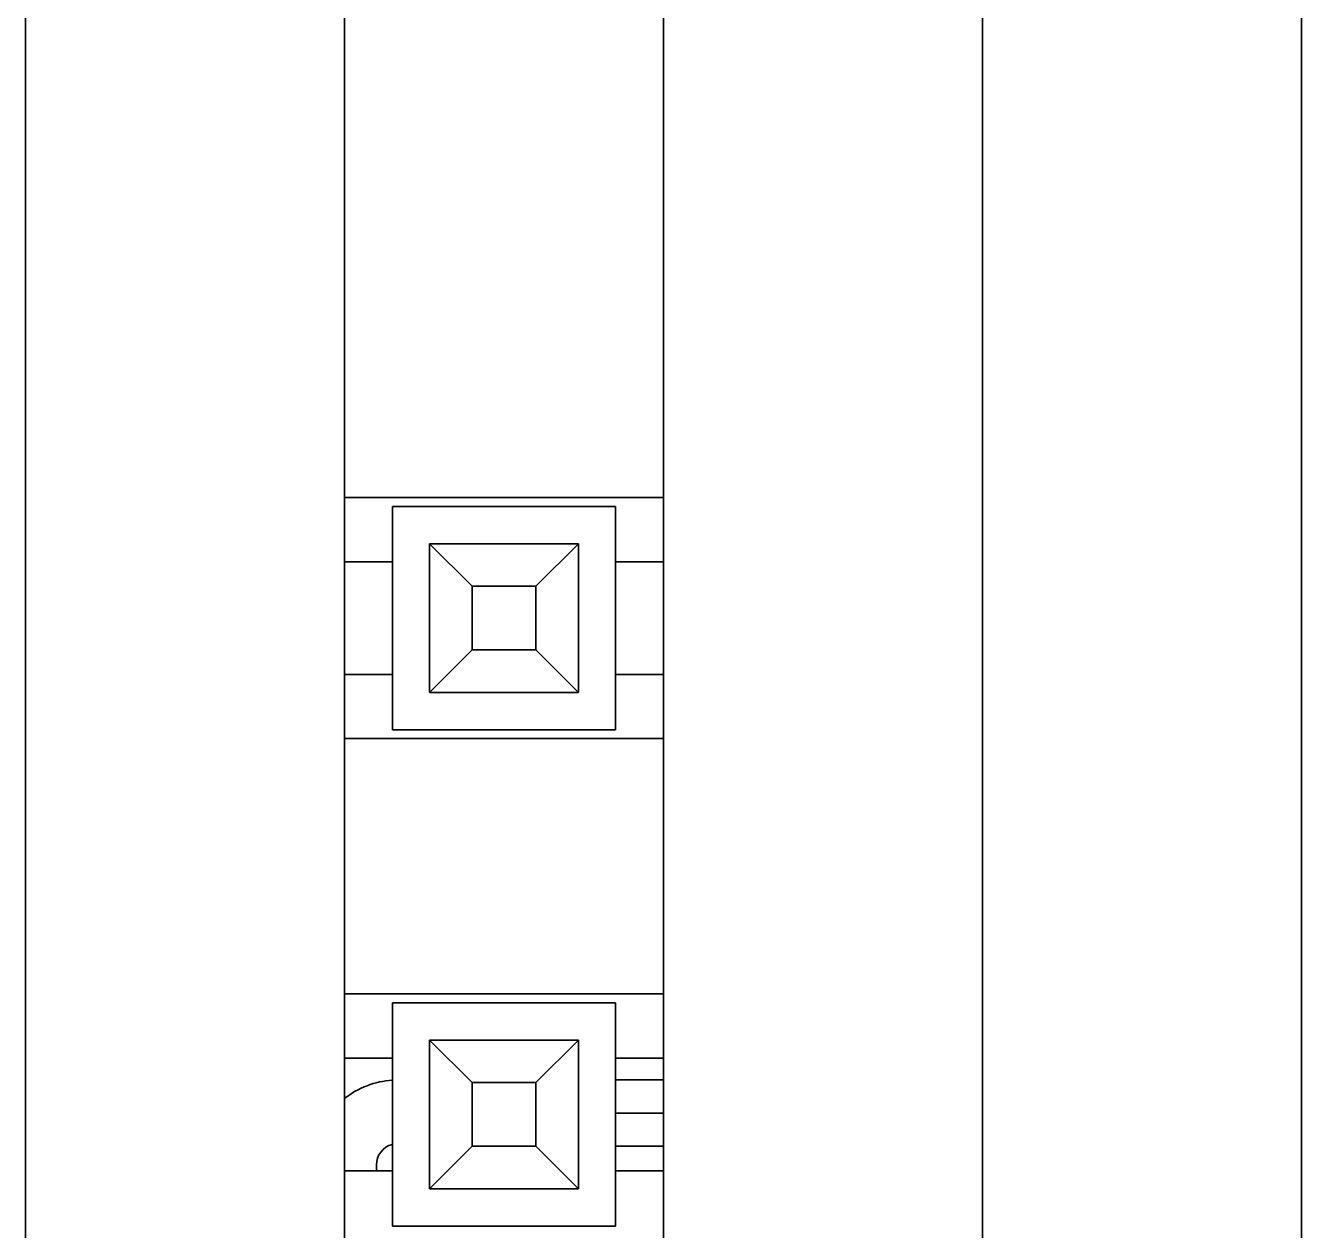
# Model space of a CAD drawing. Extents: x 291 to 834, y 188 to 661.
# Drawn here: x 420.7 to 432.7, y 467.53 to 478.86 of the extents above; entities that cross this region are included whole.
import ezdxf

# ---------------------------------------------------------------- set-up
doc = ezdxf.new("R2010")
doc.units = 0

msp = doc.modelspace()

# ---------------------------------------------------------------- linework, layer by layer
at = {"color": 7, "lineweight": 35}
for p, q in [((420.702, 485.2), (420.702, 428.82)), ((423.702, 485.2), (423.702, 428.82)), ((426.702, 485.2), (426.702, 428.82)), ((429.702, 485.2), (429.702, 428.82)), ((429.702, 485.2), (429.702, 428.82)), ((432.702, 485.2), (432.702, 428.82)), ((432.702, 431.473), (432.702, 482.547))]:
    msp.add_line(p, q, dxfattribs=at)
at = {"color": 7, "lineweight": 35, "ltscale": 0.269381}
for p, q in [((423.702, 485.2), (423.702, 474.424)), ((426.702, 485.2), (426.702, 474.424))]:
    msp.add_line(p, q, dxfattribs=at)
at = {"color": 7, "lineweight": 35, "ltscale": 0.015132}
msp.add_line((423.702, 473.819), (423.702, 474.424), dxfattribs=at)
at = {"color": 7, "lineweight": 35, "ltscale": 0.075}
for p, q in [((423.702, 474.424), (426.702, 474.424)), ((423.702, 472.156), (426.702, 472.156)), ((423.702, 469.756), (426.702, 469.756))]:
    msp.add_line(p, q, dxfattribs=at)
at = {"color": 7, "lineweight": 35, "ltscale": 0.052499}
for p, q in [((424.152, 474.34), (424.152, 472.24)), ((426.252, 472.24), (426.252, 474.34))]:
    msp.add_line(p, q, dxfattribs=at)
at = {"color": 7, "lineweight": 35, "ltscale": 0.0525}
for p, q in [((424.152, 474.34), (426.252, 474.34)), ((426.252, 472.24), (424.152, 472.24)), ((426.252, 469.671), (424.152, 469.671)), ((424.152, 467.571), (424.152, 469.671)), ((426.252, 469.671), (426.252, 467.571)), ((424.152, 467.571), (426.252, 467.571))]:
    msp.add_line(p, q, dxfattribs=at)
at = {"color": 7, "lineweight": 35, "ltscale": 0.035}
for p, q in [((425.902, 473.99), (424.502, 473.99)), ((424.502, 472.59), (425.902, 472.59)), ((424.502, 469.321), (425.902, 469.321)), ((424.502, 469.321), (424.502, 467.921)), ((425.902, 467.921), (425.902, 469.321)), ((425.902, 467.921), (424.502, 467.921))]:
    msp.add_line(p, q, dxfattribs=at)
at = {"color": 7, "lineweight": 35, "ltscale": 0.035001}
for p, q in [((424.502, 472.59), (424.502, 473.99)), ((425.902, 473.99), (425.902, 472.59))]:
    msp.add_line(p, q, dxfattribs=at)
at = {"color": 7, "lineweight": 35, "ltscale": 0.014142}
for p, q in [((424.502, 473.99), (424.902, 473.59)), ((425.902, 473.99), (425.502, 473.59)), ((424.502, 472.59), (424.902, 472.99)), ((425.902, 472.59), (425.502, 472.99)), ((424.502, 469.321), (424.902, 468.921)), ((425.902, 469.321), (425.502, 468.921)), ((424.502, 467.921), (424.902, 468.321)), ((425.902, 467.921), (425.502, 468.321))]:
    msp.add_line(p, q, dxfattribs=at)
at = {"color": 7, "lineweight": 35, "ltscale": 0.01125}
for p, q in [((423.702, 473.819), (424.152, 473.819)), ((426.252, 473.819), (426.702, 473.819)), ((423.702, 472.761), (424.152, 472.761)), ((426.252, 472.761), (426.702, 472.761)), ((423.702, 469.151), (424.152, 469.151)), ((426.252, 469.151), (426.702, 469.151)), ((426.252, 468.945), (426.702, 468.945)), ((426.702, 468.633), (426.252, 468.633)), ((426.702, 468.321), (426.252, 468.321)), ((423.702, 468.092), (424.152, 468.092)), ((426.252, 468.092), (426.702, 468.092))]:
    msp.add_line(p, q, dxfattribs=at)
at = {"color": 7, "lineweight": 35, "ltscale": 0.026458}
msp.add_line((423.702, 472.761), (423.702, 473.819), dxfattribs=at)
at = {"color": 7, "lineweight": 35, "ltscale": 0.014999}
for p, q in [((424.902, 472.99), (424.902, 473.59)), ((425.502, 473.59), (425.502, 472.99))]:
    msp.add_line(p, q, dxfattribs=at)
at = {"color": 7, "lineweight": 35, "ltscale": 0.015}
for p, q in [((425.502, 473.59), (424.902, 473.59)), ((424.902, 472.99), (425.502, 472.99)), ((424.902, 468.921), (424.902, 468.321)), ((424.902, 468.921), (425.502, 468.921)), ((425.502, 468.321), (425.502, 468.921)), ((425.502, 468.321), (424.902, 468.321))]:
    msp.add_line(p, q, dxfattribs=at)
at = {"color": 7, "lineweight": 35, "ltscale": 0.015115}
msp.add_line((423.702, 472.156), (423.702, 472.761), dxfattribs=at)
at = {"color": 7, "lineweight": 35, "ltscale": 0.060014}
for p, q in [((423.702, 472.156), (423.702, 469.756)), ((426.702, 472.156), (426.702, 469.756))]:
    msp.add_line(p, q, dxfattribs=at)
at = {"color": 7, "lineweight": 35, "ltscale": 0.015124}
msp.add_line((423.702, 469.151), (423.702, 469.756), dxfattribs=at)
at = {"color": 7, "lineweight": 35, "ltscale": 0.00954}
msp.add_line((423.702, 468.769), (423.702, 469.151), dxfattribs=at)
at = {"color": 7, "lineweight": 35, "ltscale": 0.001306}
msp.add_line((424.002, 468.145), (424.002, 468.092), dxfattribs=at)
at = {"color": 7, "lineweight": 35, "ltscale": 0.015125}
msp.add_line((423.702, 467.487), (423.702, 468.092), dxfattribs=at)
at = {"color": 7, "lineweight": 35}
for radius, start, end in [(0.8, 93.5845, 128.6837), (0.2, 104.4824, 180)]:
    msp.add_arc((424.202, 468.145), radius, start, end, dxfattribs=at)

doc.saveas('drawing.dxf')
